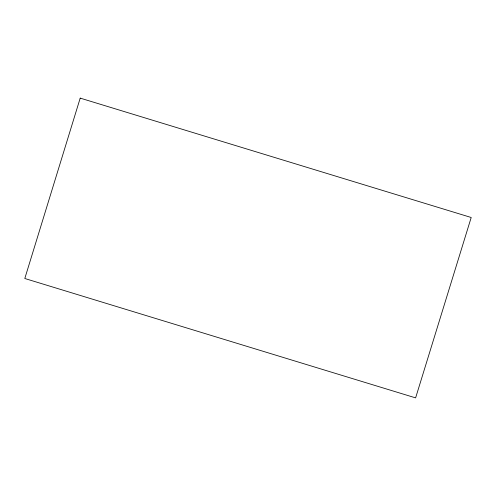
<?xml version="1.0" encoding="UTF-8"?>
<svg xmlns="http://www.w3.org/2000/svg" width="496" height="496" viewBox="0 0 496 496"><rect width="100%" height="100%" fill="white"/><g stroke="black" fill="none" stroke-linecap="round" stroke-linejoin="round"><path stroke-width="0.74" d="M80.209 98.121L24.8 278.498L415.617 397.879L471.2 217.496L80.209 98.121"/></g></svg>
